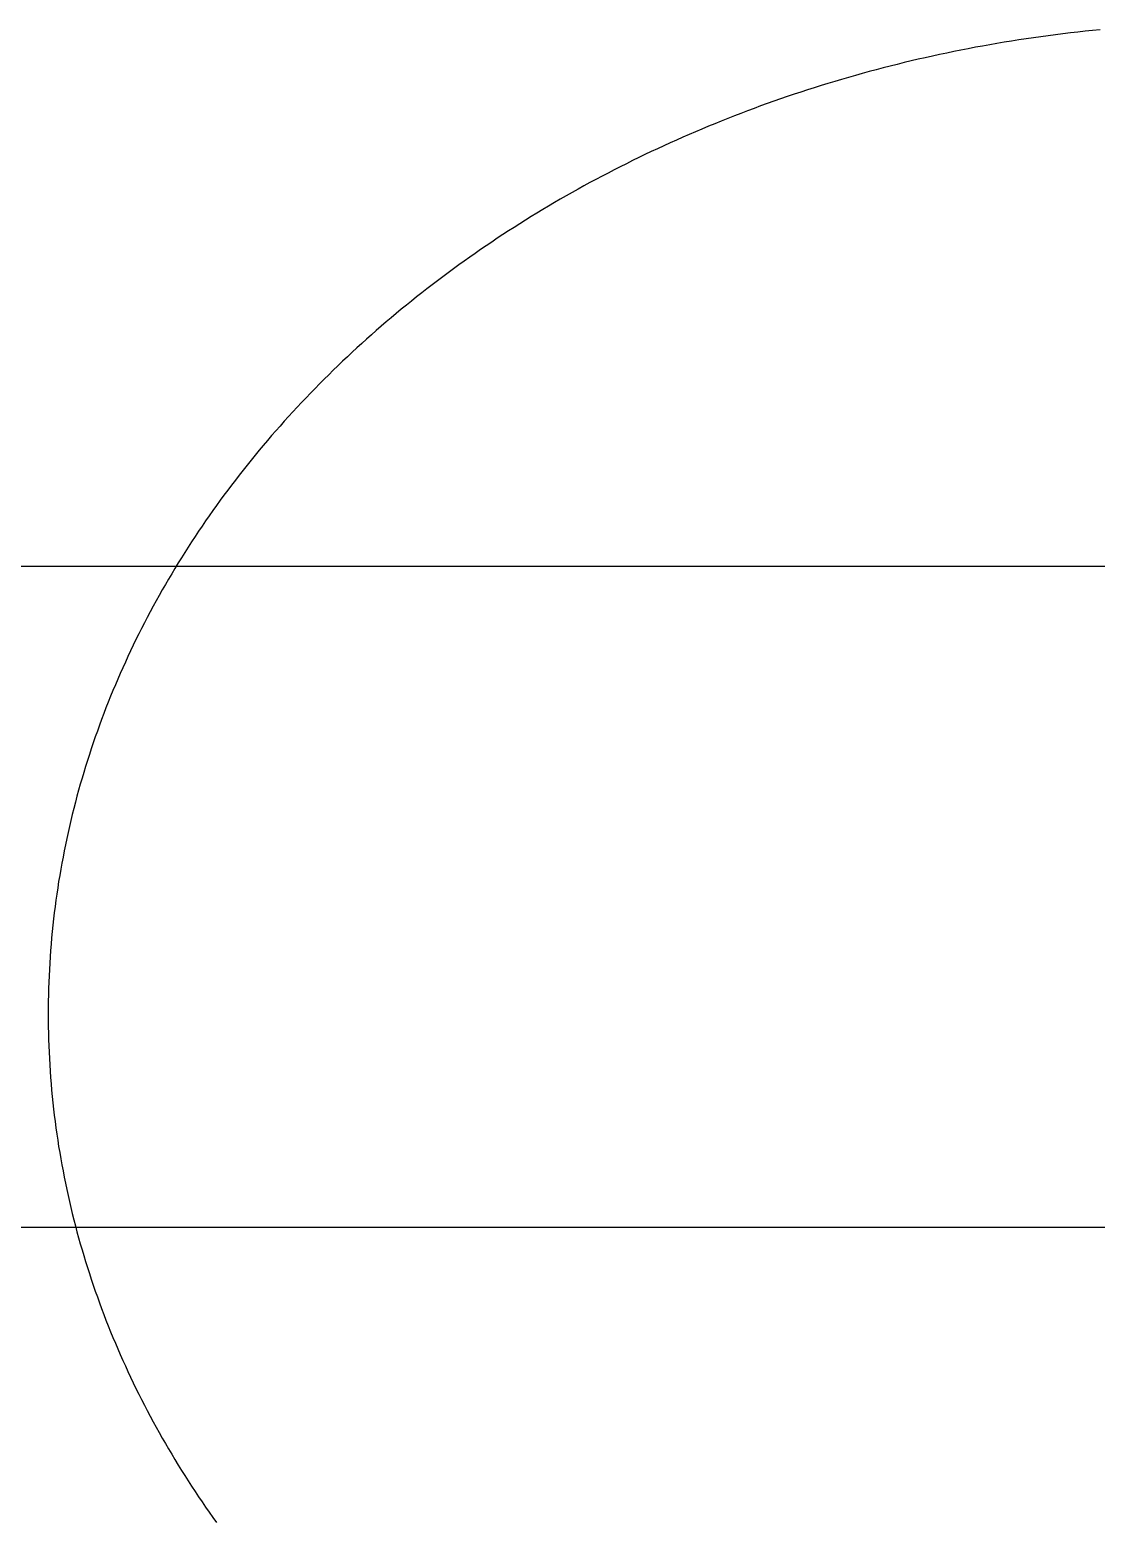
# Model space of a CAD drawing. Header units: millimetres. Extents: x 90740 to 167944, y -39332 to 25855.
# Drawn here: x 100184.4 to 100345.9, y 17308 to 17533.7 of the extents above; entities that cross this region are included whole.
import ezdxf

# ---------------------------------------------------------------- set-up
doc = ezdxf.new("R2010")
doc.units = ezdxf.units.MM
doc.layers.add('PODLAHOVKA', color=7, linetype='Continuous')
doc.layers.add('XR$1$STANDARD', color=252, linetype='Continuous', lineweight=25)

# ---------------------------------------------------------------- blocks, each defined once
blk = doc.blocks.new('A$C90b3fe5d')
at = {"layer": 'XR$1$STANDARD', "linetype": 'Continuous', "lineweight": -2}
for p, q in [((1065.24, 20994.05), (1064.12, 20993.91)), ((1066.36, 20994.19), (1065.24, 20994.05)), ((1067.48, 20994.31), (1066.36, 20994.19)), ((1068.61, 20994.44), (1067.48, 20994.31)), ((1069.73, 20994.55), (1068.61, 20994.44)), ((1070.86, 20994.66), (1069.73, 20994.55)), ((1050.88, 20991.8), (1049.79, 20991.59)), ((1051.97, 20992.01), (1050.88, 20991.8)), ((1053.06, 20992.21), (1051.97, 20992.01)), ((1054.16, 20992.4), (1053.06, 20992.21)), ((1055.25, 20992.59), (1054.16, 20992.4)), ((1056.35, 20992.78), (1055.25, 20992.59)), ((1057.46, 20992.96), (1056.35, 20992.78)), ((1058.56, 20993.13), (1057.46, 20992.96)), ((1059.67, 20993.3), (1058.56, 20993.13)), ((1060.78, 20993.46), (1059.67, 20993.3)), ((1061.89, 20993.62), (1060.78, 20993.46)), ((1063, 20993.77), (1061.89, 20993.62)), ((1064.12, 20993.91), (1063, 20993.77)), ((1040.12, 20989.43), (1039.06, 20989.17)), ((1041.19, 20989.69), (1040.12, 20989.43)), ((1042.25, 20989.95), (1041.19, 20989.69)), ((1043.32, 20990.2), (1042.25, 20989.95)), ((1044.39, 20990.44), (1043.32, 20990.2)), ((1045.47, 20990.68), (1044.39, 20990.44)), ((1046.55, 20990.92), (1045.47, 20990.68)), ((1047.63, 20991.15), (1046.55, 20990.92)), ((1048.71, 20991.37), (1047.63, 20991.15)), ((1049.79, 20991.59), (1048.71, 20991.37)), ((1031.71, 20987.16), (1030.68, 20986.85)), ((1032.76, 20987.46), (1031.71, 20987.16)), ((1033.8, 20987.76), (1032.76, 20987.46)), ((1034.85, 20988.05), (1033.8, 20987.76)), ((1035.9, 20988.34), (1034.85, 20988.05)), ((1036.95, 20988.62), (1035.9, 20988.34)), ((1038, 20988.9), (1036.95, 20988.62)), ((1039.06, 20989.17), (1038, 20988.9)), ((1025.53, 20985.24), (1024.51, 20984.9)), ((1026.55, 20985.57), (1025.53, 20985.24)), ((1027.58, 20985.9), (1026.55, 20985.57)), ((1028.61, 20986.22), (1027.58, 20985.9)), ((1029.64, 20986.54), (1028.61, 20986.22)), ((1030.68, 20986.85), (1029.64, 20986.54)), ((1018.45, 20982.76), (1017.45, 20982.39)), ((1019.45, 20983.13), (1018.45, 20982.76)), ((1020.46, 20983.49), (1019.45, 20983.13)), ((1021.47, 20983.85), (1020.46, 20983.49)), ((1022.48, 20984.21), (1021.47, 20983.85)), ((1023.49, 20984.55), (1022.48, 20984.21)), ((1024.51, 20984.9), (1023.49, 20984.55)), ((1012.51, 20980.45), (1011.53, 20980.05)), ((1013.49, 20980.85), (1012.51, 20980.45)), ((1014.48, 20981.24), (1013.49, 20980.85)), ((1015.47, 20981.63), (1014.48, 20981.24)), ((1016.46, 20982.01), (1015.47, 20981.63)), ((1017.45, 20982.39), (1016.46, 20982.01)), ((1007.65, 20978.39), (1006.69, 20977.97)), ((1008.62, 20978.81), (1007.65, 20978.39)), ((1009.59, 20979.23), (1008.62, 20978.81)), ((1010.56, 20979.64), (1009.59, 20979.23)), ((1011.53, 20980.05), (1010.56, 20979.64)), ((1002.88, 20976.22), (1001.93, 20975.77)), ((1003.83, 20976.66), (1002.88, 20976.22)), ((1004.78, 20977.1), (1003.83, 20976.66)), ((1005.73, 20977.54), (1004.78, 20977.1)), ((1006.69, 20977.97), (1005.73, 20977.54)), ((998.19, 20973.92), (997.27, 20973.45)), ((999.12, 20974.39), (998.19, 20973.92)), ((1000.06, 20974.85), (999.12, 20974.39)), ((1000.99, 20975.31), (1000.06, 20974.85)), ((1001.93, 20975.77), (1000.99, 20975.31)), ((993.6, 20971.52), (992.69, 20971.02)), ((994.51, 20972.01), (993.6, 20971.52)), ((995.43, 20972.49), (994.51, 20972.01)), ((996.35, 20972.98), (995.43, 20972.49)), ((997.27, 20973.45), (996.35, 20972.98)), ((990, 20969.51), (989.1, 20969)), ((990.89, 20970.02), (990, 20969.51)), ((991.79, 20970.53), (990.89, 20970.02)), ((992.69, 20971.02), (991.79, 20970.53)), ((985.57, 20966.91), (984.7, 20966.38)), ((986.45, 20967.44), (985.57, 20966.91)), ((987.33, 20967.97), (986.45, 20967.44)), ((988.22, 20968.49), (987.33, 20967.97)), ((989.1, 20969), (988.22, 20968.49)), ((982.11, 20964.75), (981.25, 20964.2)), ((982.97, 20965.3), (982.11, 20964.75)), ((983.83, 20965.84), (982.97, 20965.3)), ((984.7, 20966.38), (983.83, 20965.84)), ((978.71, 20962.53), (977.87, 20961.96)), ((979.55, 20963.09), (978.71, 20962.53)), ((980.4, 20963.65), (979.55, 20963.09)), ((981.25, 20964.2), (980.4, 20963.65)), ((975.38, 20960.23), (974.55, 20959.65)), ((976.2, 20960.81), (975.38, 20960.23)), ((977.03, 20961.39), (976.2, 20960.81)), ((977.87, 20961.96), (977.03, 20961.39)), ((972.11, 20957.88), (971.3, 20957.28)), ((972.92, 20958.47), (972.11, 20957.88)), ((973.73, 20959.06), (972.92, 20958.47)), ((974.55, 20959.65), (973.73, 20959.06)), ((969.71, 20956.07), (968.91, 20955.45)), ((970.5, 20956.67), (969.71, 20956.07)), ((971.3, 20957.28), (970.5, 20956.67)), ((966.56, 20953.6), (965.79, 20952.97)), ((967.34, 20954.22), (966.56, 20953.6)), ((968.13, 20954.84), (967.34, 20954.22)), ((968.91, 20955.45), (968.13, 20954.84)), ((963.49, 20951.07), (962.73, 20950.43)), ((964.25, 20951.71), (963.49, 20951.07)), ((965.02, 20952.34), (964.25, 20951.71)), ((965.79, 20952.97), (965.02, 20952.34)), ((961.23, 20949.13), (960.49, 20948.48)), ((961.98, 20949.78), (961.23, 20949.13)), ((962.73, 20950.43), (961.98, 20949.78)), ((959.02, 20947.16), (958.29, 20946.5)), ((959.75, 20947.82), (959.02, 20947.16)), ((960.49, 20948.48), (959.75, 20947.82)), ((956.13, 20944.48), (955.42, 20943.8)), ((956.85, 20945.16), (956.13, 20944.48)), ((957.57, 20945.83), (956.85, 20945.16)), ((958.29, 20946.5), (957.57, 20945.83)), ((954.02, 20942.44), (953.32, 20941.75)), ((954.72, 20943.12), (954.02, 20942.44)), ((955.42, 20943.8), (954.72, 20943.12)), ((951.95, 20940.36), (951.27, 20939.66)), ((952.63, 20941.05), (951.95, 20940.36)), ((953.32, 20941.75), (952.63, 20941.05)), ((949.26, 20937.54), (948.6, 20936.82)), ((949.92, 20938.25), (949.26, 20937.54)), ((950.59, 20938.95), (949.92, 20938.25)), ((951.27, 20939.66), (950.59, 20938.95)), ((947.29, 20935.39), (946.65, 20934.66)), ((947.94, 20936.11), (947.29, 20935.39)), ((948.6, 20936.82), (947.94, 20936.11)), ((945.37, 20933.21), (944.74, 20932.47)), ((946, 20933.94), (945.37, 20933.21)), ((946.65, 20934.66), (946, 20933.94)), ((943.5, 20931), (942.88, 20930.25)), ((944.12, 20931.74), (943.5, 20931)), ((944.74, 20932.47), (944.12, 20931.74)), ((941.67, 20928.76), (941.07, 20928)), ((942.27, 20929.51), (941.67, 20928.76)), ((942.88, 20930.25), (942.27, 20929.51)), ((939.89, 20926.49), (939.31, 20925.73)), ((940.48, 20927.25), (939.89, 20926.49)), ((941.07, 20928), (940.48, 20927.25)), ((938.16, 20924.19), (937.59, 20923.42)), ((938.73, 20924.96), (938.16, 20924.19)), ((939.31, 20925.73), (938.73, 20924.96)), ((936.47, 20921.87), (935.92, 20921.09)), ((937.03, 20922.65), (936.47, 20921.87)), ((937.59, 20923.42), (937.03, 20922.65)), ((934.84, 20919.52), (934.31, 20918.73)), ((935.38, 20920.3), (934.84, 20919.52)), ((935.92, 20921.09), (935.38, 20920.3)), ((933.78, 20917.93), (933.26, 20917.14)), ((934.31, 20918.73), (933.78, 20917.93)), ((932.23, 20915.54), (931.72, 20914.73)), ((932.74, 20916.34), (932.23, 20915.54)), ((933.26, 20917.14), (932.74, 20916.34)), ((930.73, 20913.12), (930.24, 20912.3)), ((931.22, 20913.93), (930.73, 20913.12)), ((931.72, 20914.73), (931.22, 20913.93)), ((929.28, 20910.67), (928.81, 20909.85)), ((929.76, 20911.49), (929.28, 20910.67)), ((930.24, 20912.3), (929.76, 20911.49)), ((927.88, 20908.2), (927.43, 20907.37)), ((928.34, 20909.03), (927.88, 20908.2)), ((928.81, 20909.85), (928.34, 20909.03)), ((926.98, 20906.54), (926.54, 20905.7)), ((927.43, 20907.37), (926.98, 20906.54)), ((925.68, 20904.03), (925.25, 20903.18)), ((926.11, 20904.87), (925.68, 20904.03)), ((926.54, 20905.7), (926.11, 20904.87)), ((924.42, 20901.49), (924.02, 20900.64)), ((924.83, 20902.34), (924.42, 20901.49)), ((925.25, 20903.18), (924.83, 20902.34)), ((923.62, 20899.79), (923.22, 20898.93)), ((924.02, 20900.64), (923.62, 20899.79)), ((922.45, 20897.21), (922.08, 20896.35)), ((922.83, 20898.07), (922.45, 20897.21)), ((923.22, 20898.93), (922.83, 20898.07)), ((921.71, 20895.49), (921.35, 20894.62)), ((922.08, 20896.35), (921.71, 20895.49)), ((920.64, 20892.88), (920.29, 20892)), ((920.99, 20893.75), (920.64, 20892.88)), ((921.35, 20894.62), (920.99, 20893.75)), ((919.62, 20890.24), (919.3, 20889.36)), ((919.96, 20891.12), (919.62, 20890.24)), ((920.29, 20892), (919.96, 20891.12)), ((918.98, 20888.48), (918.67, 20887.59)), ((919.3, 20889.36), (918.98, 20888.48)), ((918.06, 20885.81), (917.77, 20884.92)), ((918.36, 20886.7), (918.06, 20885.81)), ((918.67, 20887.59), (918.36, 20886.7)), ((917.48, 20884.02), (917.2, 20883.13)), ((917.77, 20884.92), (917.48, 20884.02)), ((916.66, 20881.33), (916.39, 20880.42)), ((916.92, 20882.23), (916.66, 20881.33)), ((917.2, 20883.13), (916.92, 20882.23)), ((916.14, 20879.51), (915.89, 20878.61)), ((916.39, 20880.42), (916.14, 20879.51)), ((915.42, 20876.78), (915.19, 20875.87)), ((915.65, 20877.7), (915.42, 20876.78)), ((915.89, 20878.61), (915.65, 20877.7)), ((914.97, 20874.95), (914.75, 20874.03)), ((915.19, 20875.87), (914.97, 20874.95)), ((914.34, 20872.19), (914.15, 20871.27)), ((914.54, 20873.11), (914.34, 20872.19)), ((914.75, 20874.03), (914.54, 20873.11)), ((913.96, 20870.34), (913.78, 20869.41)), ((914.15, 20871.27), (913.96, 20870.34)), ((913.6, 20868.48), (913.44, 20867.55)), ((913.78, 20869.41), (913.6, 20868.48)), ((913.12, 20865.68), (912.98, 20864.74)), ((913.28, 20866.62), (913.12, 20865.68)), ((913.44, 20867.55), (913.28, 20866.62)), ((912.84, 20863.8), (912.7, 20862.86)), ((912.98, 20864.74), (912.84, 20863.8)), ((912.46, 20860.98), (912.35, 20860.03)), ((912.58, 20861.92), (912.46, 20860.98)), ((912.7, 20862.86), (912.58, 20861.92)), ((912.24, 20859.08), (912.15, 20858.13)), ((912.35, 20860.03), (912.24, 20859.08)), ((912.06, 20857.18), (911.97, 20856.23)), ((912.15, 20858.13), (912.06, 20857.18)), ((911.83, 20854.32), (911.77, 20853.36)), ((911.9, 20855.27), (911.83, 20854.32)), ((911.97, 20856.23), (911.9, 20855.27)), ((911.71, 20852.4), (911.66, 20851.44)), ((911.77, 20853.36), (911.71, 20852.4)), ((911.59, 20849.51), (911.56, 20848.55)), ((911.62, 20850.48), (911.59, 20849.51)), ((911.66, 20851.44), (911.62, 20850.48)), ((911.55, 20847.58), (911.53, 20846.61)), ((911.56, 20848.55), (911.55, 20847.58)), ((911.53, 20846.61), (911.53, 20845.64)), ((911.53, 20845.64), (911.53, 20844.67)), ((911.53, 20844.67), (911.55, 20843.7)), ((911.55, 20843.7), (911.56, 20842.73)), ((911.56, 20842.73), (911.59, 20841.77)), ((911.59, 20841.77), (911.62, 20840.8)), ((911.62, 20840.8), (911.66, 20839.84)), ((911.66, 20839.84), (911.71, 20838.88)), ((911.71, 20838.88), (911.77, 20837.92)), ((911.77, 20837.92), (911.83, 20836.96)), ((911.83, 20836.96), (911.9, 20836.01)), ((911.9, 20836.01), (911.97, 20835.05)), ((911.97, 20835.05), (912.06, 20834.1)), ((912.06, 20834.1), (912.15, 20833.15)), ((912.15, 20833.15), (912.24, 20832.2)), ((912.24, 20832.2), (912.35, 20831.25)), ((912.35, 20831.25), (912.46, 20830.3)), ((912.46, 20830.3), (912.58, 20829.36)), ((912.58, 20829.36), (912.7, 20828.42)), ((912.7, 20828.42), (912.84, 20827.47)), ((912.84, 20827.47), (912.98, 20826.53)), ((912.98, 20826.53), (913.12, 20825.6)), ((913.12, 20825.6), (913.28, 20824.66)), ((913.28, 20824.66), (913.44, 20823.73)), ((913.44, 20823.73), (913.6, 20822.8)), ((913.6, 20822.8), (913.78, 20821.87)), ((913.78, 20821.87), (913.96, 20820.94)), ((913.96, 20820.94), (914.15, 20820.01)), ((914.15, 20820.01), (914.34, 20819.09)), ((914.34, 20819.09), (914.54, 20818.16)), ((914.54, 20818.16), (914.75, 20817.24)), ((914.75, 20817.24), (914.97, 20816.33)), ((914.97, 20816.33), (915.19, 20815.41)), ((915.19, 20815.41), (915.42, 20814.49)), ((915.42, 20814.49), (915.65, 20813.58)), ((915.65, 20813.58), (915.89, 20812.67)), ((915.89, 20812.67), (916.14, 20811.76)), ((916.14, 20811.76), (916.39, 20810.86)), ((916.39, 20810.86), (916.66, 20809.95)), ((916.66, 20809.95), (916.92, 20809.05)), ((916.92, 20809.05), (917.2, 20808.15)), ((917.2, 20808.15), (917.48, 20807.25)), ((917.48, 20807.25), (917.77, 20806.36)), ((917.77, 20806.36), (918.06, 20805.47)), ((918.06, 20805.47), (918.36, 20804.58)), ((918.36, 20804.58), (918.67, 20803.69)), ((918.67, 20803.69), (918.98, 20802.8)), ((918.98, 20802.8), (919.3, 20801.92)), ((919.3, 20801.92), (919.62, 20801.03)), ((919.62, 20801.03), (919.96, 20800.15)), ((919.96, 20800.15), (920.29, 20799.28)), ((920.29, 20799.28), (920.64, 20798.4)), ((920.64, 20798.4), (920.99, 20797.53)), ((920.99, 20797.53), (921.35, 20796.66)), ((921.35, 20796.66), (921.71, 20795.79)), ((921.71, 20795.79), (922.08, 20794.93)), ((922.08, 20794.93), (922.45, 20794.06)), ((922.45, 20794.06), (922.83, 20793.2)), ((922.83, 20793.2), (923.22, 20792.35)), ((923.22, 20792.35), (923.62, 20791.49)), ((923.62, 20791.49), (924.02, 20790.64)), ((924.02, 20790.64), (924.42, 20789.79)), ((924.42, 20789.79), (924.83, 20788.94)), ((924.83, 20788.94), (925.25, 20788.1)), ((925.25, 20788.1), (925.68, 20787.25)), ((925.68, 20787.25), (926.11, 20786.41)), ((926.11, 20786.41), (926.54, 20785.58)), ((926.54, 20785.58), (926.98, 20784.74)), ((926.98, 20784.74), (927.43, 20783.91)), ((927.43, 20783.91), (927.88, 20783.08)), ((927.88, 20783.08), (928.34, 20782.25)), ((928.34, 20782.25), (928.81, 20781.43)), ((928.81, 20781.43), (929.28, 20780.61)), ((929.28, 20780.61), (929.76, 20779.79)), ((929.76, 20779.79), (930.24, 20778.97)), ((930.24, 20778.97), (930.73, 20778.16)), ((930.73, 20778.16), (931.22, 20777.35)), ((931.22, 20777.35), (931.72, 20776.54)), ((931.72, 20776.54), (932.23, 20775.74)), ((932.23, 20775.74), (932.74, 20774.94)), ((932.74, 20774.94), (933.26, 20774.14)), ((933.26, 20774.14), (933.78, 20773.34)), ((933.78, 20773.34), (934.31, 20772.55)), ((934.31, 20772.55), (934.84, 20771.76)), ((934.84, 20771.76), (935.38, 20770.98)), ((935.38, 20770.98), (935.92, 20770.19)), ((935.92, 20770.19), (936.47, 20769.41)), ((936.47, 20769.41), (937.03, 20768.63))]:
    blk.add_line(p, q, dxfattribs=at)

msp = doc.modelspace()

# ---------------------------------------------------------------- linework, layer by layer
at = {"layer": 'PODLAHOVKA', "color": 12, "ltscale": 5}
msp.add_lwpolyline([(103611.85, 17452.38), (100157.74, 17452.38), (100146.63, 17447.78), (100121.15, 17422.3), (100117.89, 17414.45), (100117.89, 17390.32), (100121.15, 17382.46), (100146.63, 17356.98), (100157.74, 17352.38), (103403.42, 17352.38)], dxfattribs=at)

# ---------------------------------------------------------------- block references
at = {"linetype": 'Continuous'}
msp.add_blockref('A$C90b3fe5d', (99275.67, -3461), dxfattribs=at)

doc.saveas('drawing.dxf')
